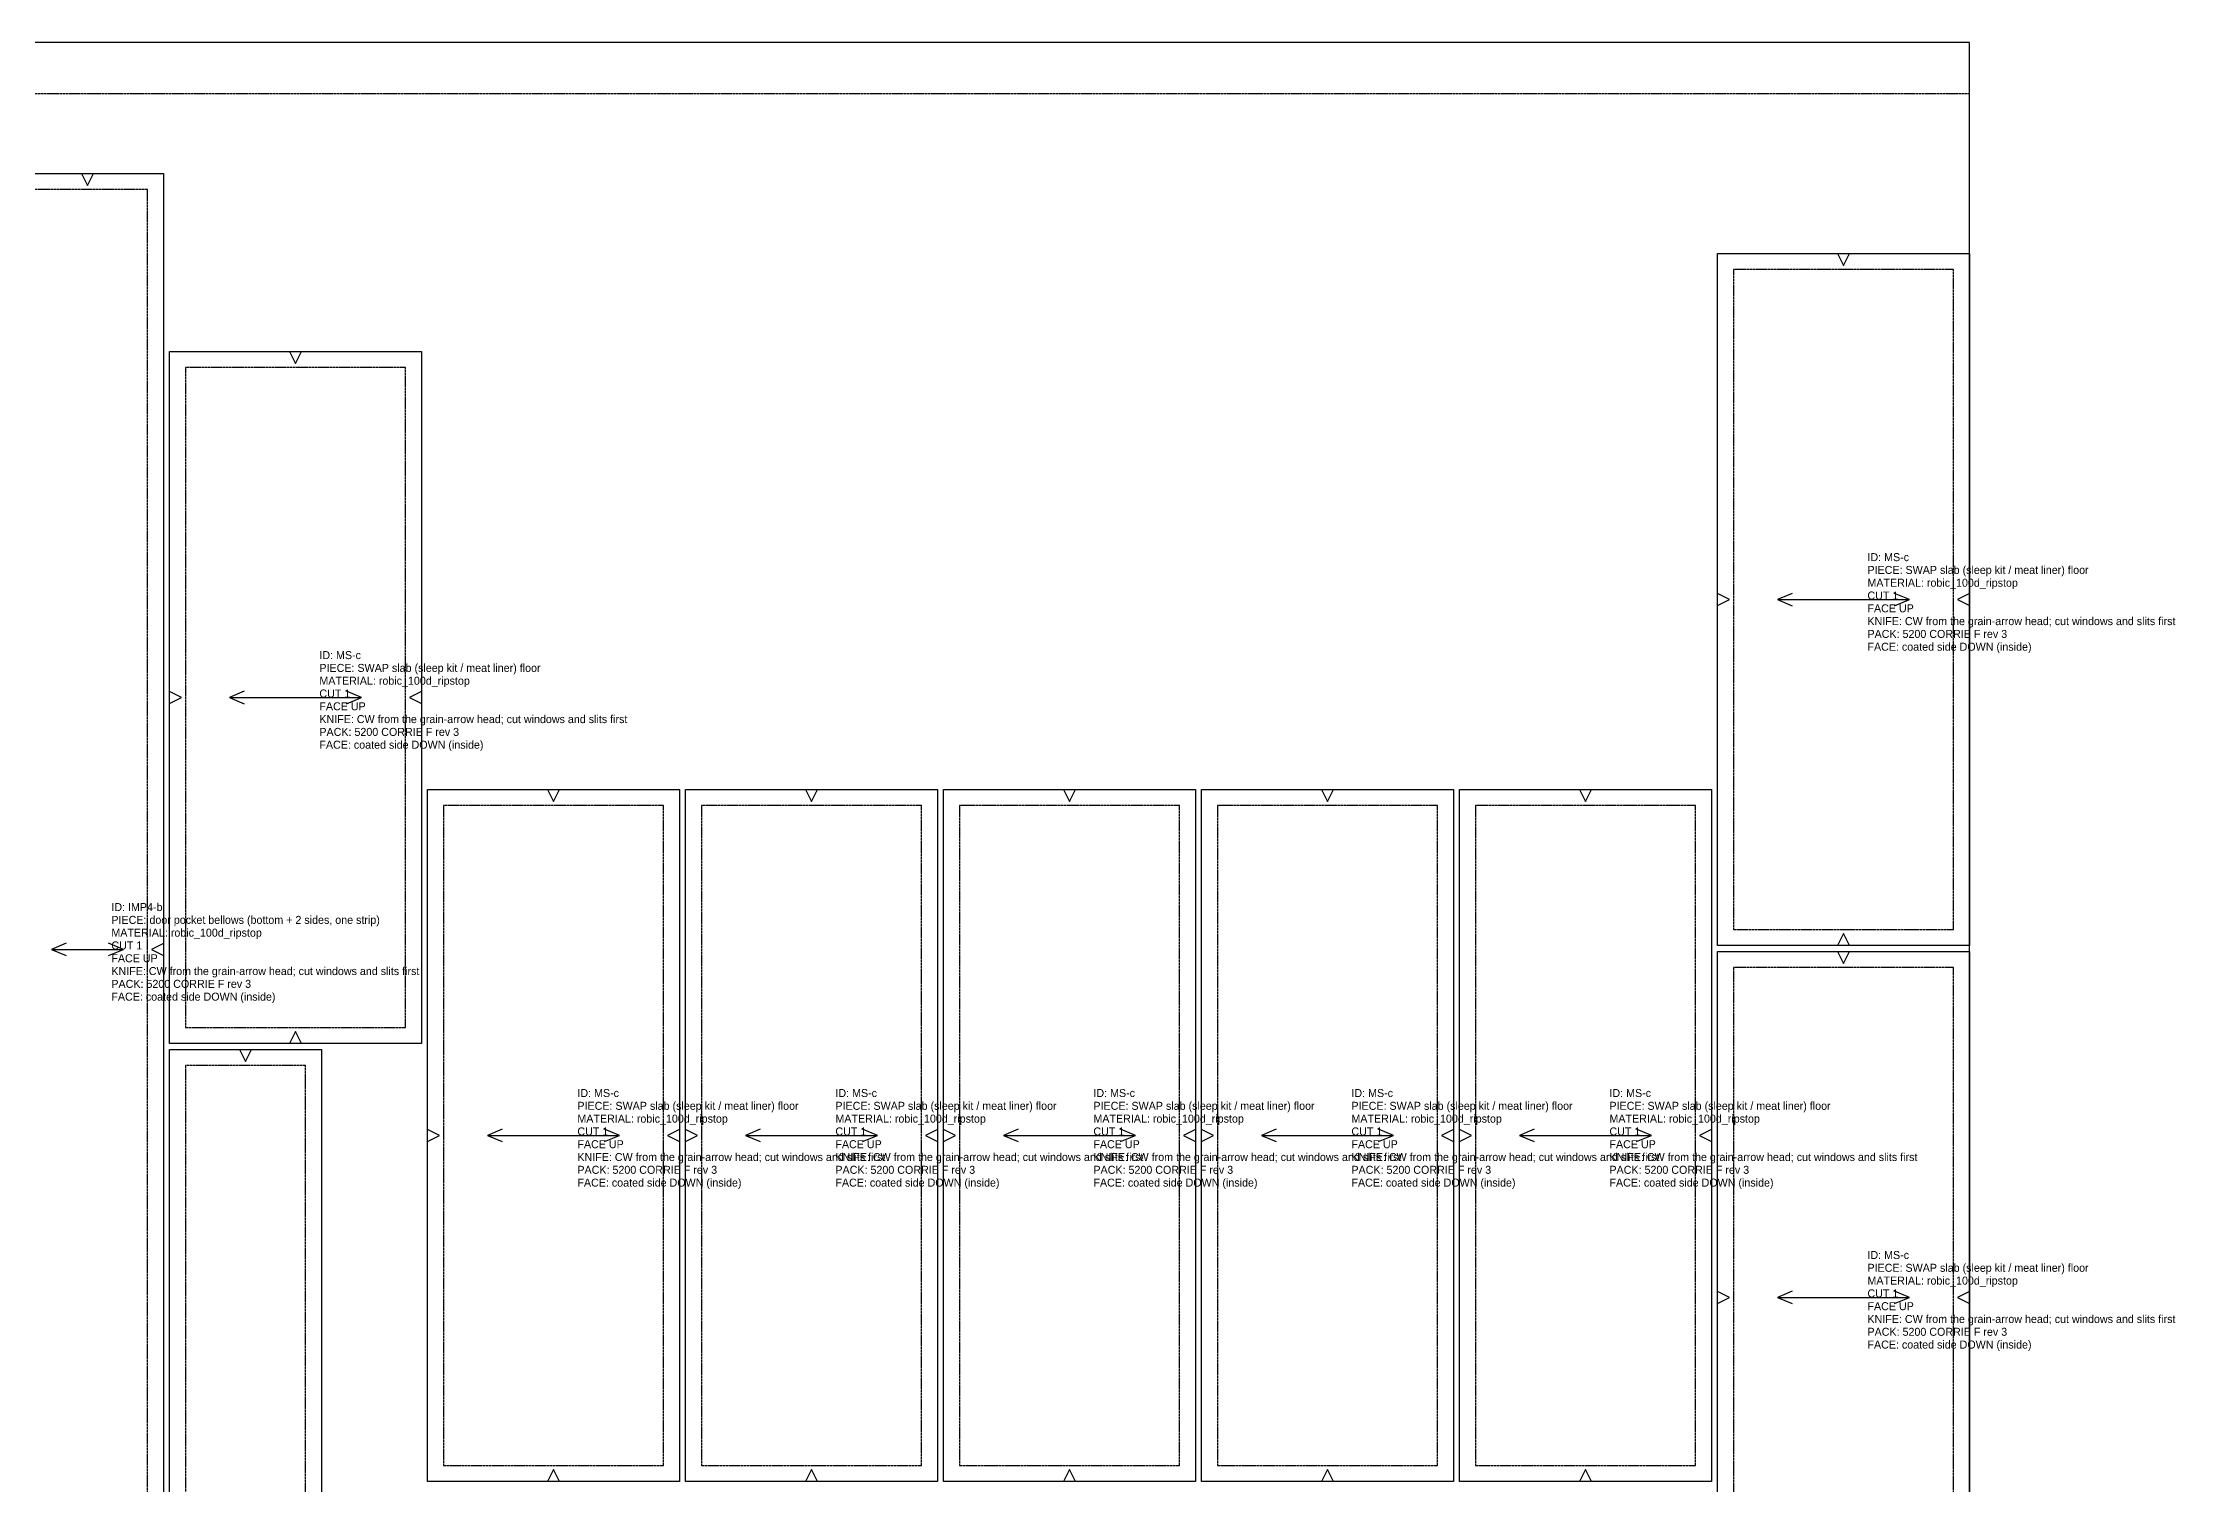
# Model space of a CAD drawing. Header units: millimetres. Extents: x 0 to 9408, y -22 to 1524.
# Drawn here: x 8342 to 9408, y 803 to 1524 of the extents above; entities that cross this region are included whole.
import ezdxf

# ---------------------------------------------------------------- set-up
doc = ezdxf.new("R2010")
doc.units = ezdxf.units.MM
doc.linetypes.add('DASHED', pattern=[1.524, 1.27, -0.254])
for name, color, linetype in [('CUT', 7, 'Continuous'), ('GRAIN', 5, 'Continuous'), ('NOTCH', 1, 'Continuous'), ('SEW', 3, 'Continuous'), ('TEXT', 2, 'Continuous')]:
    doc.layers.add(name, color=color, linetype=linetype)

msp = doc.modelspace()

# ---------------------------------------------------------------- linework, layer by layer
at = {"layer": 'CUT'}
for points in [[(8326, 1458.5), (8402, 1458.5), (8402, 682.5), (8326, 682.5)], [(9179, 1418.5), (9305, 1418.5), (9305, 1072.5), (9179, 1072.5)], [(8405, 1369.5), (8531, 1369.5), (8531, 1023.5), (8405, 1023.5)], [(8534, 1150.5), (8660, 1150.5), (8660, 804.5), (8534, 804.5)], [(8663, 1150.5), (8789, 1150.5), (8789, 804.5), (8663, 804.5)], [(8792, 1150.5), (8918, 1150.5), (8918, 804.5), (8792, 804.5)], [(8921, 1150.5), (9047, 1150.5), (9047, 804.5), (8921, 804.5)], [(9050, 1150.5), (9176, 1150.5), (9176, 804.5), (9050, 804.5)], [(9179, 1069.5), (9305, 1069.5), (9305, 723.5), (9179, 723.5)], [(8405, 1020.5), (8481, 1020.5), (8481, 244.5), (8405, 244.5)]]:
    msp.add_lwpolyline(points, close=True, dxfattribs=at)
at = {"layer": 'GRAIN'}
for points in [[(9216.4, 1248.6), (9209, 1245.5), (9216.4, 1242.4)], [(9267.6, 1242.4), (9275, 1245.5), (9267.6, 1248.6)], [(9209, 1245.5), (9275, 1245.5)], [(8442.4, 1199.6), (8435, 1196.5), (8442.4, 1193.4)], [(8435, 1196.5), (8501, 1196.5)], [(8493.6, 1193.4), (8501, 1196.5), (8493.6, 1199.6)], [(8353.4, 1073.6), (8346, 1070.5), (8353.4, 1067.4)], [(8346, 1070.5), (8382, 1070.5)], [(8374.6, 1067.4), (8382, 1070.5), (8374.6, 1073.6)], [(8571.4, 980.6), (8564, 977.5), (8571.4, 974.4)], [(8564, 977.5), (8630, 977.5)], [(8622.6, 974.4), (8630, 977.5), (8622.6, 980.6)], [(8700.4, 980.6), (8693, 977.5), (8700.4, 974.4)], [(8693, 977.5), (8759, 977.5)], [(8751.6, 974.4), (8759, 977.5), (8751.6, 980.6)], [(8829.4, 980.6), (8822, 977.5), (8829.4, 974.4)], [(8822, 977.5), (8888, 977.5)], [(8880.6, 974.4), (8888, 977.5), (8880.6, 980.6)], [(8958.4, 980.6), (8951, 977.5), (8958.4, 974.4)], [(8951, 977.5), (9017, 977.5)], [(9009.6, 974.4), (9017, 977.5), (9009.6, 980.6)], [(9087.4, 980.6), (9080, 977.5), (9087.4, 974.4)], [(9080, 977.5), (9146, 977.5)], [(9138.6, 974.4), (9146, 977.5), (9138.6, 980.6)], [(9216.4, 899.6), (9209, 896.5), (9216.4, 893.4)], [(9209, 896.5), (9275, 896.5)], [(9267.6, 893.4), (9275, 896.5), (9267.6, 899.6)]]:
    msp.add_lwpolyline(points, dxfattribs=at)
at = {"layer": 'NOTCH'}
for points in [[(8361, 1458.5), (8364, 1452.5), (8367, 1458.5)], [(9239, 1418.5), (9242, 1412.5), (9245, 1418.5)], [(8465, 1369.5), (8468, 1363.5), (8471, 1369.5)], [(9179, 1242.5), (9185, 1245.5), (9179, 1248.5)], [(9305, 1248.5), (9299, 1245.5), (9305, 1242.5)], [(8405, 1193.5), (8411, 1196.5), (8405, 1199.5)], [(8531, 1199.5), (8525, 1196.5), (8531, 1193.5)], [(8594, 1150.5), (8597, 1144.5), (8600, 1150.5)], [(8723, 1150.5), (8726, 1144.5), (8729, 1150.5)], [(8852, 1150.5), (8855, 1144.5), (8858, 1150.5)], [(8981, 1150.5), (8984, 1144.5), (8987, 1150.5)], [(9110, 1150.5), (9113, 1144.5), (9116, 1150.5)], [(9245, 1072.5), (9242, 1078.5), (9239, 1072.5)], [(8402, 1073.5), (8396, 1070.5), (8402, 1067.5)], [(9239, 1069.5), (9242, 1063.5), (9245, 1069.5)], [(8471, 1023.5), (8468, 1029.5), (8465, 1023.5)], [(8440, 1020.5), (8443, 1014.5), (8446, 1020.5)], [(8534, 974.5), (8540, 977.5), (8534, 980.5)], [(8660, 980.5), (8654, 977.5), (8660, 974.5)], [(8663, 974.5), (8669, 977.5), (8663, 980.5)], [(8789, 980.5), (8783, 977.5), (8789, 974.5)], [(8792, 974.5), (8798, 977.5), (8792, 980.5)], [(8918, 980.5), (8912, 977.5), (8918, 974.5)], [(8921, 974.5), (8927, 977.5), (8921, 980.5)], [(9047, 980.5), (9041, 977.5), (9047, 974.5)], [(9050, 974.5), (9056, 977.5), (9050, 980.5)], [(9176, 980.5), (9170, 977.5), (9176, 974.5)], [(9179, 893.5), (9185, 896.5), (9179, 899.5)], [(9305, 899.5), (9299, 896.5), (9305, 893.5)], [(8600, 804.5), (8597, 810.5), (8594, 804.5)], [(8729, 804.5), (8726, 810.5), (8723, 804.5)], [(8858, 804.5), (8855, 810.5), (8852, 804.5)], [(8987, 804.5), (8984, 810.5), (8981, 804.5)], [(9116, 804.5), (9113, 810.5), (9110, 804.5)]]:
    msp.add_lwpolyline(points, dxfattribs=at)
at = {"layer": 'SEW', "linetype": 'DASHED'}
for points in [[(8334, 1450.5), (8334, 690.5), (8394, 690.5), (8394, 1450.5)], [(9187, 1410.5), (9187, 1080.5), (9297, 1080.5), (9297, 1410.5)], [(8413, 1361.5), (8413, 1031.5), (8523, 1031.5), (8523, 1361.5)], [(8542, 1142.5), (8542, 812.5), (8652, 812.5), (8652, 1142.5)], [(8671, 1142.5), (8671, 812.5), (8781, 812.5), (8781, 1142.5)], [(8800, 1142.5), (8800, 812.5), (8910, 812.5), (8910, 1142.5)], [(8929, 1142.5), (8929, 812.5), (9039, 812.5), (9039, 1142.5)], [(9058, 1142.5), (9058, 812.5), (9168, 812.5), (9168, 1142.5)], [(9187, 1061.5), (9187, 731.5), (9297, 731.5), (9297, 1061.5)], [(8413, 1012.5), (8413, 252.5), (8473, 252.5), (8473, 1012.5)]]:
    msp.add_lwpolyline(points, close=True, dxfattribs=at)
at = {"layer": 'TEXT', "linetype": 'DASHED'}
msp.add_line((0, 1498.5), (9305, 1498.5), dxfattribs=at)
at = {"layer": 'TEXT'}
msp.add_lwpolyline([(0, 0), (9305, 0), (9305, 1524), (0, 1524)], close=True, dxfattribs=at)

# ---------------------------------------------------------------- texts
for s, p in [('PIECE: SWAP slab (sleep kit / meat liner) floor', (9254, 1258.3)), ('ID: MS-c', (9254, 1264.7)), ('CUT 1', (9254, 1245.5)), ('MATERIAL: robic_100d_ripstop', (9254, 1251.9)), ('FACE UP', (9254, 1239.1)), ('KNIFE: CW from the grain-arrow head; cut windows and slits first', (9254, 1232.7)), ('PACK: 5200 CORRIE F rev 3', (9254, 1226.3)), ('ID: MS-c', (8480, 1215.7)), ('FACE: coated side DOWN (inside)', (9254, 1219.9)), ('PIECE: SWAP slab (sleep kit / meat liner) floor', (8480, 1209.3)), ('MATERIAL: robic_100d_ripstop', (8480, 1202.9)), ('CUT 1', (8480, 1196.5)), ('FACE UP', (8480, 1190.1)), ('KNIFE: CW from the grain-arrow head; cut windows and slits first', (8480, 1183.7)), ('PACK: 5200 CORRIE F rev 3', (8480, 1177.3)), ('FACE: coated side DOWN (inside)', (8480, 1170.9)), ('ID: IMP4-b', (8376, 1089.7)), ('PIECE: door pocket bellows (bottom + 2 sides, one strip)', (8376, 1083.3)), ('MATERIAL: robic_100d_ripstop', (8376, 1076.9)), ('CUT 1', (8376, 1070.5)), ('FACE UP', (8376, 1064.1)), ('KNIFE: CW from the grain-arrow head; cut windows and slits first', (8376, 1057.7)), ('PACK: 5200 CORRIE F rev 3', (8376, 1051.3)), ('FACE: coated side DOWN (inside)', (8376, 1044.9)), ('PIECE: SWAP slab (sleep kit / meat liner) floor', (8609, 990.3)), ('ID: MS-c', (8609, 996.7)), ('PIECE: SWAP slab (sleep kit / meat liner) floor', (8738, 990.3)), ('ID: MS-c', (8738, 996.7)), ('PIECE: SWAP slab (sleep kit / meat liner) floor', (8867, 990.3)), ('ID: MS-c', (8867, 996.7)), ('PIECE: SWAP slab (sleep kit / meat liner) floor', (8996, 990.3)), ('ID: MS-c', (8996, 996.7)), ('PIECE: SWAP slab (sleep kit / meat liner) floor', (9125, 990.3)), ('ID: MS-c', (9125, 996.7)), ('CUT 1', (8609, 977.5)), ('MATERIAL: robic_100d_ripstop', (8609, 983.9)), ('CUT 1', (8738, 977.5)), ('MATERIAL: robic_100d_ripstop', (8738, 983.9)), ('CUT 1', (8867, 977.5)), ('MATERIAL: robic_100d_ripstop', (8867, 983.9)), ('CUT 1', (8996, 977.5)), ('MATERIAL: robic_100d_ripstop', (8996, 983.9)), ('CUT 1', (9125, 977.5)), ('MATERIAL: robic_100d_ripstop', (9125, 983.9)), ('FACE UP', (8609, 971.1)), ('FACE UP', (8738, 971.1)), ('FACE UP', (8867, 971.1)), ('FACE UP', (8996, 971.1)), ('FACE UP', (9125, 971.1)), ('KNIFE: CW from the grain-arrow head; cut windows and slits first', (8609, 964.7)), ('PACK: 5200 CORRIE F rev 3', (8609, 958.3)), ('KNIFE: CW from the grain-arrow head; cut windows and slits first', (8738, 964.7)), ('PACK: 5200 CORRIE F rev 3', (8738, 958.3)), ('KNIFE: CW from the grain-arrow head; cut windows and slits first', (8867, 964.7)), ('PACK: 5200 CORRIE F rev 3', (8867, 958.3)), ('KNIFE: CW from the grain-arrow head; cut windows and slits first', (8996, 964.7)), ('PACK: 5200 CORRIE F rev 3', (8996, 958.3)), ('KNIFE: CW from the grain-arrow head; cut windows and slits first', (9125, 964.7)), ('PACK: 5200 CORRIE F rev 3', (9125, 958.3)), ('FACE: coated side DOWN (inside)', (8609, 951.9)), ('FACE: coated side DOWN (inside)', (8738, 951.9)), ('FACE: coated side DOWN (inside)', (8867, 951.9)), ('FACE: coated side DOWN (inside)', (8996, 951.9)), ('FACE: coated side DOWN (inside)', (9125, 951.9)), ('ID: MS-c', (9254, 915.7)), ('PIECE: SWAP slab (sleep kit / meat liner) floor', (9254, 909.3)), ('MATERIAL: robic_100d_ripstop', (9254, 902.9)), ('CUT 1', (9254, 896.5)), ('FACE UP', (9254, 890.1)), ('KNIFE: CW from the grain-arrow head; cut windows and slits first', (9254, 883.7)), ('PACK: 5200 CORRIE F rev 3', (9254, 877.3)), ('FACE: coated side DOWN (inside)', (9254, 870.9))]:
    msp.add_text(s, height=4, dxfattribs=at).set_placement(p)

doc.saveas('drawing.dxf')
